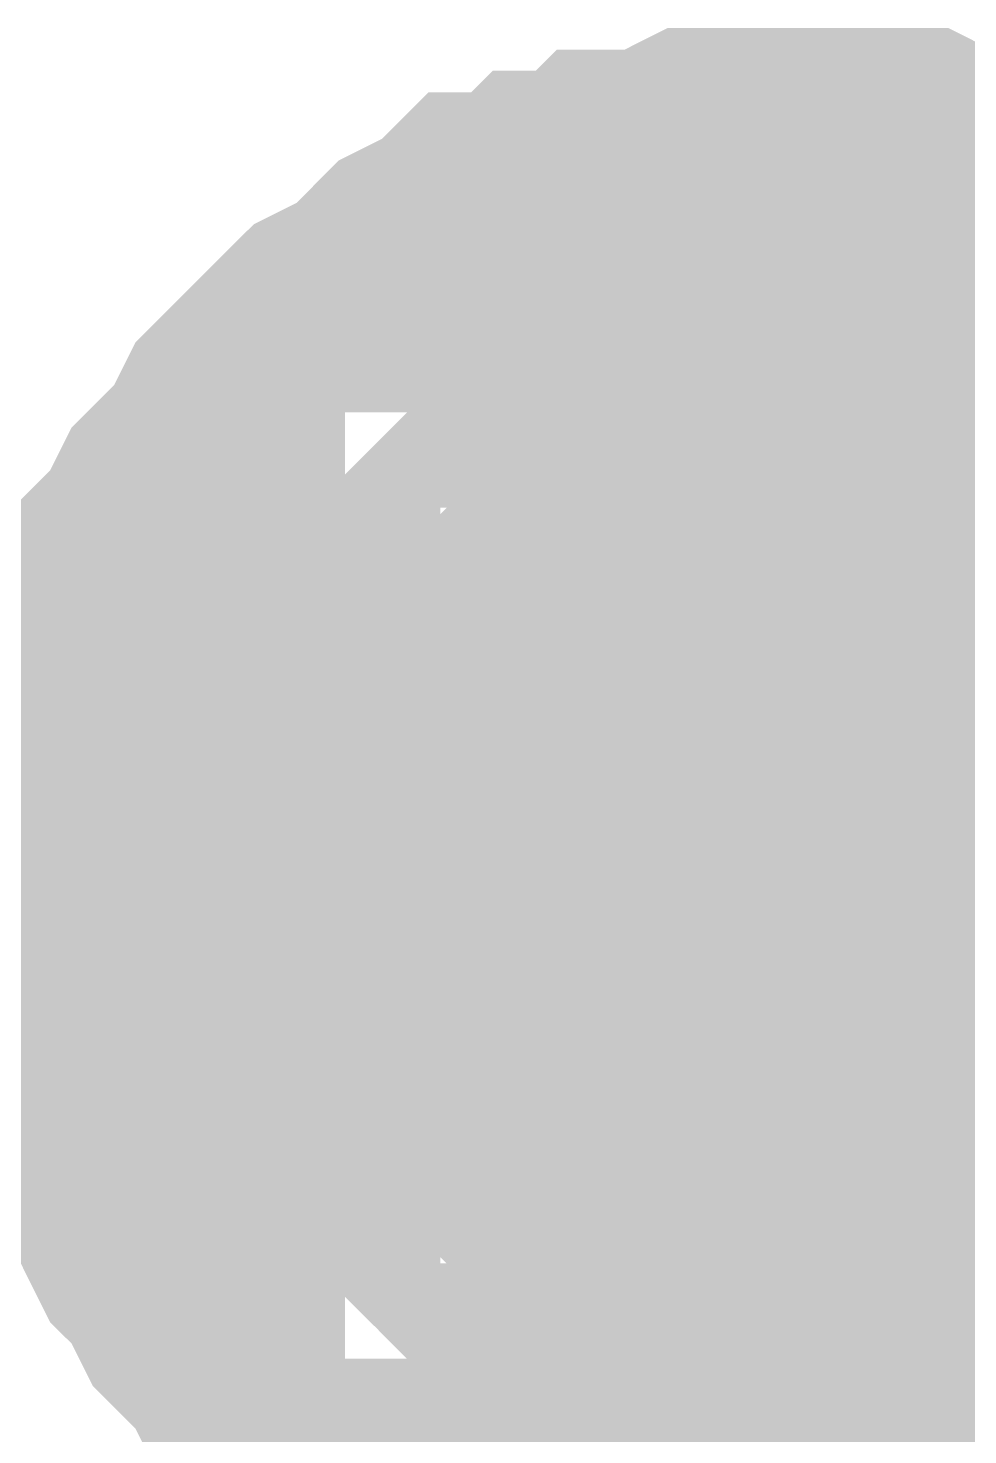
# Model space of a CAD drawing. Header units: inches. Extents: x 0 to 841, y 0 to 594.
# Drawn here: x 379.189 to 380.177, y 116.917 to 118.397 of the extents above; entities that cross this region are included whole.
import ezdxf

# ---------------------------------------------------------------- set-up
doc = ezdxf.new("R2010")
doc.units = ezdxf.units.IN
doc.layers.add('Sheet', color=255, linetype='Continuous')

msp = doc.modelspace()

# ---------------------------------------------------------------- linework, layer by layer
at = {"layer": 'Sheet'}
for points in [[(379.245, 117.4839, 0.2997, 0.2997, 0), (379.245, 117.5288, 0.2997, 0.2997, 0), (379.245, 117.5737, 0.2997, 0.2997, 0), (379.245, 117.5962, 0.2997, 0.2997, 0), (379.2675, 117.6411, 0.2997, 0.2997, 0), (379.2675, 117.686, 0.2997, 0.2997, 0), (379.2899, 117.7085, 0.2997, 0.2997, 0), (379.2899, 117.7534, 0.2997, 0.2997, 0), (379.3124, 117.7759, 0.2997, 0.2997, 0), (379.3124, 117.8208, 0.2997, 0.2997, 0), (379.3348, 117.8432, 0.2997, 0.2997, 0), (379.3573, 117.8882, 0.2997, 0.2997, 0), (379.3798, 117.9106, 0.2997, 0.2997, 0), (379.4022, 117.9331, 0.2997, 0.2997, 0), (379.4247, 117.978, 0.2997, 0.2997, 0), (379.4471, 118.0005, 0.2997, 0.2997, 0), (379.4696, 118.0229, 0.2997, 0.2997, 0), (379.492, 118.0454, 0.2997, 0.2997, 0), (379.5145, 118.0678, 0.2997, 0.2997, 0), (379.5594, 118.0903, 0.2997, 0.2997, 0), (379.5819, 118.1127, 0.2997, 0.2997, 0), (379.6043, 118.1352, 0.2997, 0.2997, 0), (379.6492, 118.1577, 0.2997, 0.2997, 0), (379.6717, 118.1801, 0.2997, 0.2997, 0), (379.7166, 118.1801, 0.2997, 0.2997, 0), (379.7391, 118.2026, 0.2997, 0.2997, 0), (379.784, 118.2026, 0.2997, 0.2997, 0), (379.8065, 118.225, 0.2997, 0.2997, 0), (379.8514, 118.225, 0.2997, 0.2997, 0), (379.8963, 118.2475, 0.2997, 0.2997, 0), (379.9187, 118.2475, 0.2997, 0.2997, 0), (379.9637, 118.2475, 0.2997, 0.2997, 0), (380.0086, 118.2475, 0.2997, 0.2997, 0)], [(379.245, 117.4839, 0.2997, 0.2997, 0), (379.245, 117.5288, 0.2997, 0.2997, 0), (379.245, 117.5737, 0.2997, 0.2997, 0), (379.245, 117.5962, 0.2997, 0.2997, 0), (379.2675, 117.6411, 0.2997, 0.2997, 0), (379.2675, 117.686, 0.2997, 0.2997, 0), (379.2899, 117.7085, 0.2997, 0.2997, 0), (379.2899, 117.7534, 0.2997, 0.2997, 0), (379.3124, 117.7759, 0.2997, 0.2997, 0), (379.3124, 117.8208, 0.2997, 0.2997, 0), (379.3348, 117.8432, 0.2997, 0.2997, 0), (379.3573, 117.8882, 0.2997, 0.2997, 0), (379.3798, 117.9106, 0.2997, 0.2997, 0), (379.4022, 117.9331, 0.2997, 0.2997, 0), (379.4247, 117.978, 0.2997, 0.2997, 0), (379.4471, 118.0005, 0.2997, 0.2997, 0), (379.4696, 118.0229, 0.2997, 0.2997, 0), (379.492, 118.0454, 0.2997, 0.2997, 0), (379.5145, 118.0678, 0.2997, 0.2997, 0), (379.5594, 118.0903, 0.2997, 0.2997, 0), (379.5819, 118.1127, 0.2997, 0.2997, 0), (379.6043, 118.1352, 0.2997, 0.2997, 0), (379.6492, 118.1577, 0.2997, 0.2997, 0), (379.6717, 118.1801, 0.2997, 0.2997, 0), (379.7166, 118.1801, 0.2997, 0.2997, 0), (379.7391, 118.2026, 0.2997, 0.2997, 0), (379.784, 118.2026, 0.2997, 0.2997, 0), (379.8065, 118.225, 0.2997, 0.2997, 0), (379.8514, 118.225, 0.2997, 0.2997, 0), (379.8963, 118.2475, 0.2997, 0.2997, 0), (379.9187, 118.2475, 0.2997, 0.2997, 0), (379.9637, 118.2475, 0.2997, 0.2997, 0), (380.0086, 118.2475, 0.2997, 0.2997, 0)], [(380.0086, 118.2475, 0.2997, 0.2997, 0), (380.0086, 118.2475, 0.2997, 0.2997, 0)], [(380.0086, 118.2475, 0.2997, 0.2997, 0), (380.0535, 118.2475, 0.2997, 0.2997, 0), (380.0984, 118.2475, 0.2997, 0.2997, 0), (380.1209, 118.2475, 0.2997, 0.2997, 0), (380.1658, 118.225, 0.2997, 0.2997, 0), (380.2107, 118.225, 0.2997, 0.2997, 0), (380.2331, 118.2026, 0.2997, 0.2997, 0), (380.2781, 118.2026, 0.2997, 0.2997, 0), (380.3005, 118.1801, 0.2997, 0.2997, 0), (380.3454, 118.1801, 0.2997, 0.2997, 0)], [(380.0086, 118.2475, 0.2997, 0.2997, 0), (380.0086, 118.2475, 0.2997, 0.2997, 0)], [(380.0086, 118.2475, 0.2997, 0.2997, 0), (380.0535, 118.2475, 0.2997, 0.2997, 0), (380.0984, 118.2475, 0.2997, 0.2997, 0), (380.1209, 118.2475, 0.2997, 0.2997, 0), (380.1658, 118.225, 0.2997, 0.2997, 0), (380.2107, 118.225, 0.2997, 0.2997, 0), (380.2331, 118.2026, 0.2997, 0.2997, 0), (380.2781, 118.2026, 0.2997, 0.2997, 0), (380.3005, 118.1801, 0.2997, 0.2997, 0), (380.3454, 118.1801, 0.2997, 0.2997, 0)], [(379.245, 117.4839, 0.0991, 0.0991, 0), (379.245, 117.5288, 0.0991, 0.0991, 0), (379.245, 117.5737, 0.0991, 0.0991, 0), (379.245, 117.5962, 0.0991, 0.0991, 0), (379.2675, 117.6411, 0.0991, 0.0991, 0), (379.2675, 117.686, 0.0991, 0.0991, 0), (379.2899, 117.7085, 0.0991, 0.0991, 0), (379.2899, 117.7534, 0.0991, 0.0991, 0), (379.3124, 117.7759, 0.0991, 0.0991, 0), (379.3124, 117.8208, 0.0991, 0.0991, 0), (379.3348, 117.8432, 0.0991, 0.0991, 0), (379.3573, 117.8882, 0.0991, 0.0991, 0), (379.3798, 117.9106, 0.0991, 0.0991, 0), (379.4022, 117.9331, 0.0991, 0.0991, 0), (379.4247, 117.978, 0.0991, 0.0991, 0), (379.4471, 118.0005, 0.0991, 0.0991, 0), (379.4696, 118.0229, 0.0991, 0.0991, 0), (379.492, 118.0454, 0.0991, 0.0991, 0), (379.5145, 118.0678, 0.0991, 0.0991, 0), (379.5594, 118.0903, 0.0991, 0.0991, 0), (379.5819, 118.1127, 0.0991, 0.0991, 0), (379.6043, 118.1352, 0.0991, 0.0991, 0), (379.6492, 118.1577, 0.0991, 0.0991, 0), (379.6717, 118.1801, 0.0991, 0.0991, 0), (379.7166, 118.1801, 0.0991, 0.0991, 0), (379.7391, 118.2026, 0.0991, 0.0991, 0), (379.784, 118.2026, 0.0991, 0.0991, 0), (379.8065, 118.225, 0.0991, 0.0991, 0), (379.8514, 118.225, 0.0991, 0.0991, 0), (379.8963, 118.2475, 0.0991, 0.0991, 0), (379.9187, 118.2475, 0.0991, 0.0991, 0), (379.9637, 118.2475, 0.0991, 0.0991, 0), (380.0086, 118.2475, 0.0991, 0.0991, 0)], [(379.245, 117.4839, 0.0991, 0.0991, 0), (379.245, 117.5288, 0.0991, 0.0991, 0), (379.245, 117.5737, 0.0991, 0.0991, 0), (379.245, 117.5962, 0.0991, 0.0991, 0), (379.2675, 117.6411, 0.0991, 0.0991, 0), (379.2675, 117.686, 0.0991, 0.0991, 0), (379.2899, 117.7085, 0.0991, 0.0991, 0), (379.2899, 117.7534, 0.0991, 0.0991, 0), (379.3124, 117.7759, 0.0991, 0.0991, 0), (379.3124, 117.8208, 0.0991, 0.0991, 0), (379.3348, 117.8432, 0.0991, 0.0991, 0), (379.3573, 117.8882, 0.0991, 0.0991, 0), (379.3798, 117.9106, 0.0991, 0.0991, 0), (379.4022, 117.9331, 0.0991, 0.0991, 0), (379.4247, 117.978, 0.0991, 0.0991, 0), (379.4471, 118.0005, 0.0991, 0.0991, 0), (379.4696, 118.0229, 0.0991, 0.0991, 0), (379.492, 118.0454, 0.0991, 0.0991, 0), (379.5145, 118.0678, 0.0991, 0.0991, 0), (379.5594, 118.0903, 0.0991, 0.0991, 0), (379.5819, 118.1127, 0.0991, 0.0991, 0), (379.6043, 118.1352, 0.0991, 0.0991, 0), (379.6492, 118.1577, 0.0991, 0.0991, 0), (379.6717, 118.1801, 0.0991, 0.0991, 0), (379.7166, 118.1801, 0.0991, 0.0991, 0), (379.7391, 118.2026, 0.0991, 0.0991, 0), (379.784, 118.2026, 0.0991, 0.0991, 0), (379.8065, 118.225, 0.0991, 0.0991, 0), (379.8514, 118.225, 0.0991, 0.0991, 0), (379.8963, 118.2475, 0.0991, 0.0991, 0), (379.9187, 118.2475, 0.0991, 0.0991, 0), (379.9637, 118.2475, 0.0991, 0.0991, 0), (380.0086, 118.2475, 0.0991, 0.0991, 0)], [(380.0086, 118.2475, 0.0991, 0.0991, 0), (380.0086, 118.2475, 0.0991, 0.0991, 0)], [(380.0086, 118.2475, 0.0991, 0.0991, 0), (380.0535, 118.2475, 0.0991, 0.0991, 0), (380.0984, 118.2475, 0.0991, 0.0991, 0), (380.1209, 118.2475, 0.0991, 0.0991, 0), (380.1658, 118.225, 0.0991, 0.0991, 0), (380.2107, 118.225, 0.0991, 0.0991, 0), (380.2331, 118.2026, 0.0991, 0.0991, 0)], [(380.0086, 118.2475, 0.0991, 0.0991, 0), (380.0086, 118.2475, 0.0991, 0.0991, 0)], [(380.0086, 118.2475, 0.0991, 0.0991, 0), (380.0535, 118.2475, 0.0991, 0.0991, 0), (380.0984, 118.2475, 0.0991, 0.0991, 0), (380.1209, 118.2475, 0.0991, 0.0991, 0), (380.1658, 118.225, 0.0991, 0.0991, 0), (380.2107, 118.225, 0.0991, 0.0991, 0), (380.2331, 118.2026, 0.0991, 0.0991, 0)], [(379.5145, 117.4839, 0.2997, 0.2997, 0), (379.5145, 117.5064, 0.2997, 0.2997, 0), (379.5145, 117.5288, 0.2997, 0.2997, 0), (379.5145, 117.5737, 0.2997, 0.2997, 0), (379.5145, 117.5962, 0.2997, 0.2997, 0), (379.537, 117.6186, 0.2997, 0.2997, 0), (379.537, 117.6411, 0.2997, 0.2997, 0), (379.537, 117.6636, 0.2997, 0.2997, 0), (379.5594, 117.686, 0.2997, 0.2997, 0), (379.5594, 117.7085, 0.2997, 0.2997, 0), (379.5819, 117.7309, 0.2997, 0.2997, 0), (379.5819, 117.7534, 0.2997, 0.2997, 0), (379.6043, 117.7759, 0.2997, 0.2997, 0), (379.6043, 117.7983, 0.2997, 0.2997, 0), (379.6268, 117.8208, 0.2997, 0.2997, 0), (379.6492, 117.8432, 0.2997, 0.2997, 0), (379.6717, 117.8432, 0.2997, 0.2997, 0), (379.6717, 117.8657, 0.2997, 0.2997, 0), (379.6942, 117.8882, 0.2997, 0.2997, 0), (379.7166, 117.9106, 0.2997, 0.2997, 0), (379.7391, 117.9106, 0.2997, 0.2997, 0), (379.7615, 117.9331, 0.2997, 0.2997, 0), (379.784, 117.9331, 0.2997, 0.2997, 0), (379.8065, 117.9555, 0.2997, 0.2997, 0), (379.8065, 117.9555, 0.2997, 0.2997, 0), (379.8289, 117.978, 0.2997, 0.2997, 0), (379.8738, 117.978, 0.2997, 0.2997, 0), (379.8963, 117.978, 0.2997, 0.2997, 0), (379.9187, 118.0005, 0.2997, 0.2997, 0), (379.9412, 118.0005, 0.2997, 0.2997, 0), (379.9637, 118.0005, 0.2997, 0.2997, 0), (379.9861, 118.0005, 0.2997, 0.2997, 0), (380.0086, 118.0005, 0.2997, 0.2997, 0)], [(379.5145, 117.4839, 0.2997, 0.2997, 0), (379.5145, 117.5064, 0.2997, 0.2997, 0), (379.5145, 117.5288, 0.2997, 0.2997, 0), (379.5145, 117.5737, 0.2997, 0.2997, 0), (379.5145, 117.5962, 0.2997, 0.2997, 0), (379.537, 117.6186, 0.2997, 0.2997, 0), (379.537, 117.6411, 0.2997, 0.2997, 0), (379.537, 117.6636, 0.2997, 0.2997, 0), (379.5594, 117.686, 0.2997, 0.2997, 0), (379.5594, 117.7085, 0.2997, 0.2997, 0), (379.5819, 117.7309, 0.2997, 0.2997, 0), (379.5819, 117.7534, 0.2997, 0.2997, 0), (379.6043, 117.7759, 0.2997, 0.2997, 0), (379.6043, 117.7983, 0.2997, 0.2997, 0), (379.6268, 117.8208, 0.2997, 0.2997, 0), (379.6492, 117.8432, 0.2997, 0.2997, 0), (379.6717, 117.8432, 0.2997, 0.2997, 0), (379.6717, 117.8657, 0.2997, 0.2997, 0), (379.6942, 117.8882, 0.2997, 0.2997, 0), (379.7166, 117.9106, 0.2997, 0.2997, 0), (379.7391, 117.9106, 0.2997, 0.2997, 0), (379.7615, 117.9331, 0.2997, 0.2997, 0), (379.784, 117.9331, 0.2997, 0.2997, 0), (379.8065, 117.9555, 0.2997, 0.2997, 0), (379.8065, 117.9555, 0.2997, 0.2997, 0), (379.8289, 117.978, 0.2997, 0.2997, 0), (379.8738, 117.978, 0.2997, 0.2997, 0), (379.8963, 117.978, 0.2997, 0.2997, 0), (379.9187, 118.0005, 0.2997, 0.2997, 0), (379.9412, 118.0005, 0.2997, 0.2997, 0), (379.9637, 118.0005, 0.2997, 0.2997, 0), (379.9861, 118.0005, 0.2997, 0.2997, 0), (380.0086, 118.0005, 0.2997, 0.2997, 0)], [(380.0086, 118.0005, 0.2997, 0.2997, 0), (380.0086, 118.0005, 0.2997, 0.2997, 0)], [(380.0086, 118.0005, 0.2997, 0.2997, 0), (380.031, 118.0005, 0.2997, 0.2997, 0), (380.0535, 118.0005, 0.2997, 0.2997, 0), (380.0984, 118.0005, 0.2997, 0.2997, 0), (380.1209, 118.0005, 0.2997, 0.2997, 0), (380.1433, 117.978, 0.2997, 0.2997, 0), (380.1658, 117.978, 0.2997, 0.2997, 0), (380.1882, 117.978, 0.2997, 0.2997, 0), (380.2107, 117.9555, 0.2997, 0.2997, 0), (380.2331, 117.9555, 0.2997, 0.2997, 0), (380.2556, 117.9331, 0.2997, 0.2997, 0), (380.2781, 117.9331, 0.2997, 0.2997, 0), (380.3005, 117.9106, 0.2997, 0.2997, 0), (380.323, 117.9106, 0.2997, 0.2997, 0), (380.3454, 117.8882, 0.2997, 0.2997, 0)], [(380.0086, 118.0005, 0.2997, 0.2997, 0), (380.0086, 118.0005, 0.2997, 0.2997, 0)], [(380.0086, 118.0005, 0.2997, 0.2997, 0), (380.031, 118.0005, 0.2997, 0.2997, 0), (380.0535, 118.0005, 0.2997, 0.2997, 0), (380.0984, 118.0005, 0.2997, 0.2997, 0), (380.1209, 118.0005, 0.2997, 0.2997, 0), (380.1433, 117.978, 0.2997, 0.2997, 0), (380.1658, 117.978, 0.2997, 0.2997, 0), (380.1882, 117.978, 0.2997, 0.2997, 0), (380.2107, 117.9555, 0.2997, 0.2997, 0), (380.2331, 117.9555, 0.2997, 0.2997, 0), (380.2556, 117.9331, 0.2997, 0.2997, 0), (380.2781, 117.9331, 0.2997, 0.2997, 0), (380.3005, 117.9106, 0.2997, 0.2997, 0), (380.323, 117.9106, 0.2997, 0.2997, 0), (380.3454, 117.8882, 0.2997, 0.2997, 0)], [(379.5145, 117.4839, 0.0991, 0.0991, 0), (379.5145, 117.5064, 0.0991, 0.0991, 0), (379.5145, 117.5288, 0.0991, 0.0991, 0), (379.5145, 117.5737, 0.0991, 0.0991, 0), (379.5145, 117.5962, 0.0991, 0.0991, 0), (379.537, 117.6186, 0.0991, 0.0991, 0), (379.537, 117.6411, 0.0991, 0.0991, 0), (379.537, 117.6636, 0.0991, 0.0991, 0), (379.5594, 117.686, 0.0991, 0.0991, 0), (379.5594, 117.7085, 0.0991, 0.0991, 0), (379.5819, 117.7309, 0.0991, 0.0991, 0), (379.5819, 117.7534, 0.0991, 0.0991, 0), (379.6043, 117.7759, 0.0991, 0.0991, 0), (379.6043, 117.7983, 0.0991, 0.0991, 0), (379.6268, 117.8208, 0.0991, 0.0991, 0), (379.6492, 117.8432, 0.0991, 0.0991, 0), (379.6717, 117.8432, 0.0991, 0.0991, 0), (379.6717, 117.8657, 0.0991, 0.0991, 0), (379.6942, 117.8882, 0.0991, 0.0991, 0), (379.7166, 117.9106, 0.0991, 0.0991, 0), (379.7391, 117.9106, 0.0991, 0.0991, 0), (379.7615, 117.9331, 0.0991, 0.0991, 0), (379.784, 117.9331, 0.0991, 0.0991, 0), (379.8065, 117.9555, 0.0991, 0.0991, 0), (379.8065, 117.9555, 0.0991, 0.0991, 0), (379.8289, 117.978, 0.0991, 0.0991, 0), (379.8738, 117.978, 0.0991, 0.0991, 0), (379.8963, 117.978, 0.0991, 0.0991, 0), (379.9187, 118.0005, 0.0991, 0.0991, 0), (379.9412, 118.0005, 0.0991, 0.0991, 0), (379.9637, 118.0005, 0.0991, 0.0991, 0), (379.9861, 118.0005, 0.0991, 0.0991, 0), (380.0086, 118.0005, 0.0991, 0.0991, 0)], [(379.5145, 117.4839, 0.0991, 0.0991, 0), (379.5145, 117.5064, 0.0991, 0.0991, 0), (379.5145, 117.5288, 0.0991, 0.0991, 0), (379.5145, 117.5737, 0.0991, 0.0991, 0), (379.5145, 117.5962, 0.0991, 0.0991, 0), (379.537, 117.6186, 0.0991, 0.0991, 0), (379.537, 117.6411, 0.0991, 0.0991, 0), (379.537, 117.6636, 0.0991, 0.0991, 0), (379.5594, 117.686, 0.0991, 0.0991, 0), (379.5594, 117.7085, 0.0991, 0.0991, 0), (379.5819, 117.7309, 0.0991, 0.0991, 0), (379.5819, 117.7534, 0.0991, 0.0991, 0), (379.6043, 117.7759, 0.0991, 0.0991, 0), (379.6043, 117.7983, 0.0991, 0.0991, 0), (379.6268, 117.8208, 0.0991, 0.0991, 0), (379.6492, 117.8432, 0.0991, 0.0991, 0), (379.6717, 117.8432, 0.0991, 0.0991, 0), (379.6717, 117.8657, 0.0991, 0.0991, 0), (379.6942, 117.8882, 0.0991, 0.0991, 0), (379.7166, 117.9106, 0.0991, 0.0991, 0), (379.7391, 117.9106, 0.0991, 0.0991, 0), (379.7615, 117.9331, 0.0991, 0.0991, 0), (379.784, 117.9331, 0.0991, 0.0991, 0), (379.8065, 117.9555, 0.0991, 0.0991, 0), (379.8065, 117.9555, 0.0991, 0.0991, 0), (379.8289, 117.978, 0.0991, 0.0991, 0), (379.8738, 117.978, 0.0991, 0.0991, 0), (379.8963, 117.978, 0.0991, 0.0991, 0), (379.9187, 118.0005, 0.0991, 0.0991, 0), (379.9412, 118.0005, 0.0991, 0.0991, 0), (379.9637, 118.0005, 0.0991, 0.0991, 0), (379.9861, 118.0005, 0.0991, 0.0991, 0), (380.0086, 118.0005, 0.0991, 0.0991, 0)], [(380.0086, 118.0005, 0.0991, 0.0991, 0), (380.0086, 118.0005, 0.0991, 0.0991, 0)], [(380.0086, 118.0005, 0.0991, 0.0991, 0), (380.031, 118.0005, 0.0991, 0.0991, 0), (380.0535, 118.0005, 0.0991, 0.0991, 0), (380.0984, 118.0005, 0.0991, 0.0991, 0), (380.1209, 118.0005, 0.0991, 0.0991, 0), (380.1433, 117.978, 0.0991, 0.0991, 0), (380.1658, 117.978, 0.0991, 0.0991, 0), (380.1882, 117.978, 0.0991, 0.0991, 0), (380.2107, 117.9555, 0.0991, 0.0991, 0), (380.2331, 117.9555, 0.0991, 0.0991, 0)], [(380.0086, 118.0005, 0.0991, 0.0991, 0), (380.0086, 118.0005, 0.0991, 0.0991, 0)], [(380.0086, 118.0005, 0.0991, 0.0991, 0), (380.031, 118.0005, 0.0991, 0.0991, 0), (380.0535, 118.0005, 0.0991, 0.0991, 0), (380.0984, 118.0005, 0.0991, 0.0991, 0), (380.1209, 118.0005, 0.0991, 0.0991, 0), (380.1433, 117.978, 0.0991, 0.0991, 0), (380.1658, 117.978, 0.0991, 0.0991, 0), (380.1882, 117.978, 0.0991, 0.0991, 0), (380.2107, 117.9555, 0.0991, 0.0991, 0), (380.2331, 117.9555, 0.0991, 0.0991, 0)], [(400.0185, 117.4839, 0.7493, 0.7493, 0), (395.0104, 117.4839, 0.7493, 0.7493, 0), (380.0086, 117.4839, 0.7493, 0.7493, 0), (372.5077, 117.4839, 0.7493, 0.7493, 0)], [(380.0086, 114.9909, 0.7493, 0.7493, 0), (380.0086, 117.4839, 0.7493, 0.7493, 0)], [(379.7391, 116.7652, 0.2997, 0.2997, 0), (379.7166, 116.7877, 0.2997, 0.2997, 0), (379.6717, 116.7877, 0.2997, 0.2997, 0), (379.6492, 116.8101, 0.2997, 0.2997, 0), (379.6043, 116.8326, 0.2997, 0.2997, 0), (379.5819, 116.855, 0.2997, 0.2997, 0), (379.5594, 116.8775, 0.2997, 0.2997, 0), (379.5145, 116.9, 0.2997, 0.2997, 0), (379.492, 116.9224, 0.2997, 0.2997, 0), (379.4696, 116.9449, 0.2997, 0.2997, 0), (379.4471, 116.9673, 0.2997, 0.2997, 0), (379.4247, 117.0123, 0.2997, 0.2997, 0), (379.4022, 117.0347, 0.2997, 0.2997, 0), (379.3798, 117.0572, 0.2997, 0.2997, 0), (379.3573, 117.1021, 0.2997, 0.2997, 0), (379.3348, 117.1245, 0.2997, 0.2997, 0), (379.3124, 117.1695, 0.2997, 0.2997, 0), (379.3124, 117.1919, 0.2997, 0.2997, 0), (379.2899, 117.2368, 0.2997, 0.2997, 0), (379.2899, 117.2593, 0.2997, 0.2997, 0), (379.2675, 117.3042, 0.2997, 0.2997, 0), (379.2675, 117.3267, 0.2997, 0.2997, 0), (379.245, 117.3716, 0.2997, 0.2997, 0), (379.245, 117.4165, 0.2997, 0.2997, 0), (379.245, 117.439, 0.2997, 0.2997, 0), (379.245, 117.4839, 0.2997, 0.2997, 0)], [(379.245, 117.4839, 0.2997, 0.2997, 0), (379.245, 117.4839, 0.2997, 0.2997, 0)], [(379.7391, 116.7652, 0.2997, 0.2997, 0), (379.7166, 116.7877, 0.2997, 0.2997, 0), (379.6717, 116.7877, 0.2997, 0.2997, 0), (379.6492, 116.8101, 0.2997, 0.2997, 0), (379.6043, 116.8326, 0.2997, 0.2997, 0), (379.5819, 116.855, 0.2997, 0.2997, 0), (379.5594, 116.8775, 0.2997, 0.2997, 0), (379.5145, 116.9, 0.2997, 0.2997, 0), (379.492, 116.9224, 0.2997, 0.2997, 0), (379.4696, 116.9449, 0.2997, 0.2997, 0), (379.4471, 116.9673, 0.2997, 0.2997, 0), (379.4247, 117.0123, 0.2997, 0.2997, 0), (379.4022, 117.0347, 0.2997, 0.2997, 0), (379.3798, 117.0572, 0.2997, 0.2997, 0), (379.3573, 117.1021, 0.2997, 0.2997, 0), (379.3348, 117.1245, 0.2997, 0.2997, 0), (379.3124, 117.1695, 0.2997, 0.2997, 0), (379.3124, 117.1919, 0.2997, 0.2997, 0), (379.2899, 117.2368, 0.2997, 0.2997, 0), (379.2899, 117.2593, 0.2997, 0.2997, 0), (379.2675, 117.3042, 0.2997, 0.2997, 0), (379.2675, 117.3267, 0.2997, 0.2997, 0), (379.245, 117.3716, 0.2997, 0.2997, 0), (379.245, 117.4165, 0.2997, 0.2997, 0), (379.245, 117.439, 0.2997, 0.2997, 0), (379.245, 117.4839, 0.2997, 0.2997, 0)], [(379.245, 117.4839, 0.2997, 0.2997, 0), (379.245, 117.4839, 0.2997, 0.2997, 0)], [(380.0086, 116.9898, 0.2997, 0.2997, 0), (379.9861, 116.9898, 0.2997, 0.2997, 0), (379.9637, 116.9898, 0.2997, 0.2997, 0), (379.9412, 116.9898, 0.2997, 0.2997, 0), (379.9187, 116.9898, 0.2997, 0.2997, 0), (379.8963, 117.0123, 0.2997, 0.2997, 0), (379.8738, 117.0123, 0.2997, 0.2997, 0), (379.8289, 117.0123, 0.2997, 0.2997, 0), (379.8065, 117.0347, 0.2997, 0.2997, 0), (379.8065, 117.0347, 0.2997, 0.2997, 0), (379.784, 117.0572, 0.2997, 0.2997, 0), (379.7615, 117.0572, 0.2997, 0.2997, 0), (379.7391, 117.0796, 0.2997, 0.2997, 0), (379.7166, 117.0796, 0.2997, 0.2997, 0), (379.6942, 117.1021, 0.2997, 0.2997, 0), (379.6717, 117.1245, 0.2997, 0.2997, 0), (379.6717, 117.147, 0.2997, 0.2997, 0), (379.6492, 117.147, 0.2997, 0.2997, 0), (379.6268, 117.1695, 0.2997, 0.2997, 0), (379.6043, 117.1919, 0.2997, 0.2997, 0), (379.6043, 117.2144, 0.2997, 0.2997, 0), (379.5819, 117.2368, 0.2997, 0.2997, 0), (379.5819, 117.2593, 0.2997, 0.2997, 0), (379.5594, 117.2818, 0.2997, 0.2997, 0), (379.5594, 117.2818, 0.2997, 0.2997, 0), (379.537, 117.3042, 0.2997, 0.2997, 0), (379.537, 117.3491, 0.2997, 0.2997, 0), (379.537, 117.3716, 0.2997, 0.2997, 0), (379.5145, 117.3941, 0.2997, 0.2997, 0), (379.5145, 117.4165, 0.2997, 0.2997, 0), (379.5145, 117.439, 0.2997, 0.2997, 0), (379.5145, 117.4614, 0.2997, 0.2997, 0), (379.5145, 117.4839, 0.2997, 0.2997, 0)], [(379.5145, 117.4839, 0.2997, 0.2997, 0), (379.5145, 117.4839, 0.2997, 0.2997, 0)], [(380.0086, 116.9898, 0.2997, 0.2997, 0), (379.9861, 116.9898, 0.2997, 0.2997, 0), (379.9637, 116.9898, 0.2997, 0.2997, 0), (379.9412, 116.9898, 0.2997, 0.2997, 0), (379.9187, 116.9898, 0.2997, 0.2997, 0), (379.8963, 117.0123, 0.2997, 0.2997, 0), (379.8738, 117.0123, 0.2997, 0.2997, 0), (379.8289, 117.0123, 0.2997, 0.2997, 0), (379.8065, 117.0347, 0.2997, 0.2997, 0), (379.8065, 117.0347, 0.2997, 0.2997, 0), (379.784, 117.0572, 0.2997, 0.2997, 0), (379.7615, 117.0572, 0.2997, 0.2997, 0), (379.7391, 117.0796, 0.2997, 0.2997, 0), (379.7166, 117.0796, 0.2997, 0.2997, 0), (379.6942, 117.1021, 0.2997, 0.2997, 0), (379.6717, 117.1245, 0.2997, 0.2997, 0), (379.6717, 117.147, 0.2997, 0.2997, 0), (379.6492, 117.147, 0.2997, 0.2997, 0), (379.6268, 117.1695, 0.2997, 0.2997, 0), (379.6043, 117.1919, 0.2997, 0.2997, 0), (379.6043, 117.2144, 0.2997, 0.2997, 0), (379.5819, 117.2368, 0.2997, 0.2997, 0), (379.5819, 117.2593, 0.2997, 0.2997, 0), (379.5594, 117.2818, 0.2997, 0.2997, 0), (379.5594, 117.2818, 0.2997, 0.2997, 0), (379.537, 117.3042, 0.2997, 0.2997, 0), (379.537, 117.3491, 0.2997, 0.2997, 0), (379.537, 117.3716, 0.2997, 0.2997, 0), (379.5145, 117.3941, 0.2997, 0.2997, 0), (379.5145, 117.4165, 0.2997, 0.2997, 0), (379.5145, 117.439, 0.2997, 0.2997, 0), (379.5145, 117.4614, 0.2997, 0.2997, 0), (379.5145, 117.4839, 0.2997, 0.2997, 0)], [(379.5145, 117.4839, 0.2997, 0.2997, 0), (379.5145, 117.4839, 0.2997, 0.2997, 0)], [(379.5819, 116.855, 0.0991, 0.0991, 0), (379.5594, 116.8775, 0.0991, 0.0991, 0), (379.5145, 116.9, 0.0991, 0.0991, 0), (379.492, 116.9224, 0.0991, 0.0991, 0), (379.4696, 116.9449, 0.0991, 0.0991, 0), (379.4471, 116.9673, 0.0991, 0.0991, 0), (379.4247, 117.0123, 0.0991, 0.0991, 0), (379.4022, 117.0347, 0.0991, 0.0991, 0), (379.3798, 117.0572, 0.0991, 0.0991, 0), (379.3573, 117.1021, 0.0991, 0.0991, 0), (379.3348, 117.1245, 0.0991, 0.0991, 0), (379.3124, 117.1695, 0.0991, 0.0991, 0), (379.3124, 117.1919, 0.0991, 0.0991, 0), (379.2899, 117.2368, 0.0991, 0.0991, 0), (379.2899, 117.2593, 0.0991, 0.0991, 0), (379.2675, 117.3042, 0.0991, 0.0991, 0), (379.2675, 117.3267, 0.0991, 0.0991, 0), (379.245, 117.3716, 0.0991, 0.0991, 0), (379.245, 117.4165, 0.0991, 0.0991, 0), (379.245, 117.439, 0.0991, 0.0991, 0), (379.245, 117.4839, 0.0991, 0.0991, 0)], [(379.245, 117.4839, 0.0991, 0.0991, 0), (379.245, 117.4839, 0.0991, 0.0991, 0)], [(379.5819, 116.855, 0.0991, 0.0991, 0), (379.5594, 116.8775, 0.0991, 0.0991, 0), (379.5145, 116.9, 0.0991, 0.0991, 0), (379.492, 116.9224, 0.0991, 0.0991, 0), (379.4696, 116.9449, 0.0991, 0.0991, 0), (379.4471, 116.9673, 0.0991, 0.0991, 0), (379.4247, 117.0123, 0.0991, 0.0991, 0), (379.4022, 117.0347, 0.0991, 0.0991, 0), (379.3798, 117.0572, 0.0991, 0.0991, 0), (379.3573, 117.1021, 0.0991, 0.0991, 0), (379.3348, 117.1245, 0.0991, 0.0991, 0), (379.3124, 117.1695, 0.0991, 0.0991, 0), (379.3124, 117.1919, 0.0991, 0.0991, 0), (379.2899, 117.2368, 0.0991, 0.0991, 0), (379.2899, 117.2593, 0.0991, 0.0991, 0), (379.2675, 117.3042, 0.0991, 0.0991, 0), (379.2675, 117.3267, 0.0991, 0.0991, 0), (379.245, 117.3716, 0.0991, 0.0991, 0), (379.245, 117.4165, 0.0991, 0.0991, 0), (379.245, 117.439, 0.0991, 0.0991, 0), (379.245, 117.4839, 0.0991, 0.0991, 0)], [(379.245, 117.4839, 0.0991, 0.0991, 0), (379.245, 117.4839, 0.0991, 0.0991, 0)], [(380.0086, 116.9898, 0.0991, 0.0991, 0), (379.9861, 116.9898, 0.0991, 0.0991, 0), (379.9637, 116.9898, 0.0991, 0.0991, 0), (379.9412, 116.9898, 0.0991, 0.0991, 0), (379.9187, 116.9898, 0.0991, 0.0991, 0), (379.8963, 117.0123, 0.0991, 0.0991, 0), (379.8738, 117.0123, 0.0991, 0.0991, 0), (379.8289, 117.0123, 0.0991, 0.0991, 0), (379.8065, 117.0347, 0.0991, 0.0991, 0), (379.8065, 117.0347, 0.0991, 0.0991, 0), (379.784, 117.0572, 0.0991, 0.0991, 0), (379.7615, 117.0572, 0.0991, 0.0991, 0), (379.7391, 117.0796, 0.0991, 0.0991, 0), (379.7166, 117.0796, 0.0991, 0.0991, 0), (379.6942, 117.1021, 0.0991, 0.0991, 0), (379.6717, 117.1245, 0.0991, 0.0991, 0), (379.6717, 117.147, 0.0991, 0.0991, 0), (379.6492, 117.147, 0.0991, 0.0991, 0), (379.6268, 117.1695, 0.0991, 0.0991, 0), (379.6043, 117.1919, 0.0991, 0.0991, 0), (379.6043, 117.2144, 0.0991, 0.0991, 0), (379.5819, 117.2368, 0.0991, 0.0991, 0), (379.5819, 117.2593, 0.0991, 0.0991, 0), (379.5594, 117.2818, 0.0991, 0.0991, 0), (379.5594, 117.2818, 0.0991, 0.0991, 0), (379.537, 117.3042, 0.0991, 0.0991, 0), (379.537, 117.3491, 0.0991, 0.0991, 0), (379.537, 117.3716, 0.0991, 0.0991, 0), (379.5145, 117.3941, 0.0991, 0.0991, 0), (379.5145, 117.4165, 0.0991, 0.0991, 0), (379.5145, 117.439, 0.0991, 0.0991, 0), (379.5145, 117.4614, 0.0991, 0.0991, 0), (379.5145, 117.4839, 0.0991, 0.0991, 0)], [(379.5145, 117.4839, 0.0991, 0.0991, 0), (379.5145, 117.4839, 0.0991, 0.0991, 0)], [(380.0086, 116.9898, 0.0991, 0.0991, 0), (379.9861, 116.9898, 0.0991, 0.0991, 0), (379.9637, 116.9898, 0.0991, 0.0991, 0), (379.9412, 116.9898, 0.0991, 0.0991, 0), (379.9187, 116.9898, 0.0991, 0.0991, 0), (379.8963, 117.0123, 0.0991, 0.0991, 0), (379.8738, 117.0123, 0.0991, 0.0991, 0), (379.8289, 117.0123, 0.0991, 0.0991, 0), (379.8065, 117.0347, 0.0991, 0.0991, 0), (379.8065, 117.0347, 0.0991, 0.0991, 0), (379.784, 117.0572, 0.0991, 0.0991, 0), (379.7615, 117.0572, 0.0991, 0.0991, 0), (379.7391, 117.0796, 0.0991, 0.0991, 0), (379.7166, 117.0796, 0.0991, 0.0991, 0), (379.6942, 117.1021, 0.0991, 0.0991, 0), (379.6717, 117.1245, 0.0991, 0.0991, 0), (379.6717, 117.147, 0.0991, 0.0991, 0), (379.6492, 117.147, 0.0991, 0.0991, 0), (379.6268, 117.1695, 0.0991, 0.0991, 0), (379.6043, 117.1919, 0.0991, 0.0991, 0), (379.6043, 117.2144, 0.0991, 0.0991, 0), (379.5819, 117.2368, 0.0991, 0.0991, 0), (379.5819, 117.2593, 0.0991, 0.0991, 0), (379.5594, 117.2818, 0.0991, 0.0991, 0), (379.5594, 117.2818, 0.0991, 0.0991, 0), (379.537, 117.3042, 0.0991, 0.0991, 0), (379.537, 117.3491, 0.0991, 0.0991, 0), (379.537, 117.3716, 0.0991, 0.0991, 0), (379.5145, 117.3941, 0.0991, 0.0991, 0), (379.5145, 117.4165, 0.0991, 0.0991, 0), (379.5145, 117.439, 0.0991, 0.0991, 0), (379.5145, 117.4614, 0.0991, 0.0991, 0), (379.5145, 117.4839, 0.0991, 0.0991, 0)], [(379.5145, 117.4839, 0.0991, 0.0991, 0), (379.5145, 117.4839, 0.0991, 0.0991, 0)], [(380.3454, 117.1021, 0.2997, 0.2997, 0), (380.323, 117.0796, 0.2997, 0.2997, 0), (380.3005, 117.0796, 0.2997, 0.2997, 0), (380.2781, 117.0572, 0.2997, 0.2997, 0), (380.2556, 117.0572, 0.2997, 0.2997, 0), (380.2331, 117.0347, 0.2997, 0.2997, 0), (380.2107, 117.0347, 0.2997, 0.2997, 0), (380.1882, 117.0123, 0.2997, 0.2997, 0), (380.1658, 117.0123, 0.2997, 0.2997, 0), (380.1433, 117.0123, 0.2997, 0.2997, 0), (380.1209, 116.9898, 0.2997, 0.2997, 0), (380.0984, 116.9898, 0.2997, 0.2997, 0), (380.0535, 116.9898, 0.2997, 0.2997, 0), (380.031, 116.9898, 0.2997, 0.2997, 0), (380.0086, 116.9898, 0.2997, 0.2997, 0)], [(380.3454, 117.1021, 0.2997, 0.2997, 0), (380.323, 117.0796, 0.2997, 0.2997, 0), (380.3005, 117.0796, 0.2997, 0.2997, 0), (380.2781, 117.0572, 0.2997, 0.2997, 0), (380.2556, 117.0572, 0.2997, 0.2997, 0), (380.2331, 117.0347, 0.2997, 0.2997, 0), (380.2107, 117.0347, 0.2997, 0.2997, 0), (380.1882, 117.0123, 0.2997, 0.2997, 0), (380.1658, 117.0123, 0.2997, 0.2997, 0), (380.1433, 117.0123, 0.2997, 0.2997, 0), (380.1209, 116.9898, 0.2997, 0.2997, 0), (380.0984, 116.9898, 0.2997, 0.2997, 0), (380.0535, 116.9898, 0.2997, 0.2997, 0), (380.031, 116.9898, 0.2997, 0.2997, 0), (380.0086, 116.9898, 0.2997, 0.2997, 0)], [(380.2331, 117.0347, 0.0991, 0.0991, 0), (380.2107, 117.0347, 0.0991, 0.0991, 0), (380.1882, 117.0123, 0.0991, 0.0991, 0), (380.1658, 117.0123, 0.0991, 0.0991, 0), (380.1433, 117.0123, 0.0991, 0.0991, 0), (380.1209, 116.9898, 0.0991, 0.0991, 0), (380.0984, 116.9898, 0.0991, 0.0991, 0), (380.0535, 116.9898, 0.0991, 0.0991, 0), (380.031, 116.9898, 0.0991, 0.0991, 0), (380.0086, 116.9898, 0.0991, 0.0991, 0)], [(380.2331, 117.0347, 0.0991, 0.0991, 0), (380.2107, 117.0347, 0.0991, 0.0991, 0), (380.1882, 117.0123, 0.0991, 0.0991, 0), (380.1658, 117.0123, 0.0991, 0.0991, 0), (380.1433, 117.0123, 0.0991, 0.0991, 0), (380.1209, 116.9898, 0.0991, 0.0991, 0), (380.0984, 116.9898, 0.0991, 0.0991, 0), (380.0535, 116.9898, 0.0991, 0.0991, 0), (380.031, 116.9898, 0.0991, 0.0991, 0), (380.0086, 116.9898, 0.0991, 0.0991, 0)], [(380.3454, 116.7877, 0.2997, 0.2997, 0), (380.3005, 116.7877, 0.2997, 0.2997, 0), (380.2781, 116.7652, 0.2997, 0.2997, 0)], [(380.3454, 116.7877, 0.2997, 0.2997, 0), (380.3005, 116.7877, 0.2997, 0.2997, 0), (380.2781, 116.7652, 0.2997, 0.2997, 0)]]:
    msp.add_lwpolyline(points, format="xyseb", dxfattribs=at)
msp.add_lwpolyline([(379.746, 117.5, 0.508, 0.508, 1), (380.254, 117.5, 0.508, 0.508, 1)], format="xyseb", close=True, dxfattribs=at)

doc.saveas('drawing.dxf')
